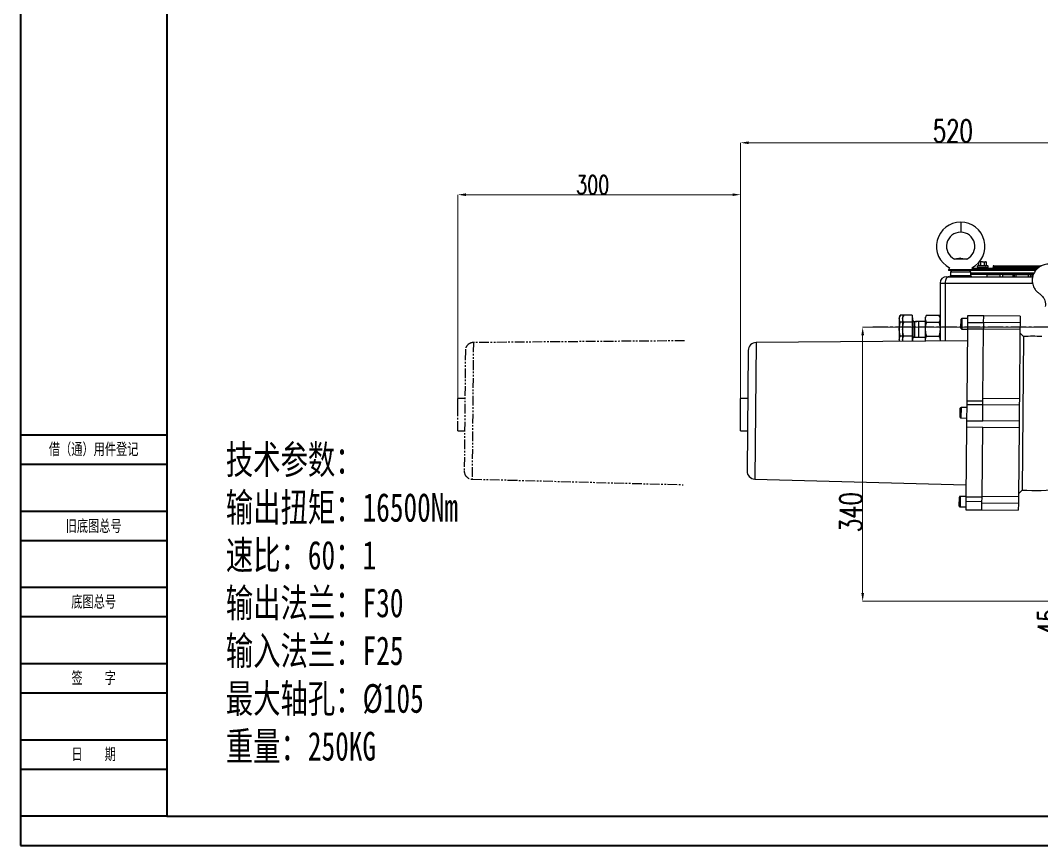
# Model space of a CAD drawing. Header units: millimetres. Extents: x 2055 to 5101, y 917 to 3070.
# Drawn here: x 2055 to 3318, y 917 to 1937 of the extents above; entities that cross this region are included whole.
import ezdxf

# ---------------------------------------------------------------- set-up
doc = ezdxf.new("R2010")
doc.units = ezdxf.units.MM
doc.linetypes.add('CENTER2', pattern=[28.575, 19.05, -3.175, 3.175, -3.175])
doc.linetypes.add('双点画线', pattern=[22, 12, -2, 2, -2, 2, -2])
for name, color, linetype, lineweight in [('2细线层', 4, 'Continuous', 35), ('AM_5', 3, 'Continuous', 25), ('AM_BOR', 7, 'Continuous', 50), ('文字', 7, 'Continuous', 13), ('标注', 3, 'Continuous', 13), ('粗实线', 7, 'Continuous', 40)]:
    doc.layers.add(name, color=color, linetype=linetype, lineweight=lineweight)
doc.layers.add('6文字层', color=3, linetype='Continuous')
doc.styles.add('SLDTEXTSTYLE1', font='txt.shx', dxfattribs={"width": 0.7, "bigfont": 'gbcbig.shx'})
doc.styles.add('SLDTEXTSTYLE5', font='TXT', dxfattribs={"width": 0.7})
doc.styles.add('标注', font='txt.shx', dxfattribs={"width": 0.7, "height": 3.5})
doc.dimstyles.new('SLDDIMSTYLE12$0', dxfattribs={"dimtxt": 12, "dimasz": 10, "dimexe": 0, "dimexo": 0.0625, "dimgap": 0.875, "dimtad": 1, "dimdec": 1, "dimlfac": 1.8, "dimrnd": 1e-09, "dimzin": 12, "dimdsep": 46, "dimtxsty": 'SLDTEXTSTYLE1', "dimcen": 0.09, "dimdle": 8.16, "dimclrd": 3, "dimclre": 3, "dimadec": 0, "dimazin": 3, "dimtfac": 1, "dimtdec": 1, "dimtofl": 0, "dimtmove": 0, "dimatfit": 3, "dimfxl": 0, "dimfrac": 2, "dimtolj": 1, "dimlwd": 5, "dimlwe": 5, "dimarcsym": 0})

# ---------------------------------------------------------------- blocks, each defined once
blk = doc.blocks.new('*U53')
at = {"layer": '2细线层', "color": 0, "linetype": 'CENTER2', "lineweight": -3, "transparency": 16777216}
for p, q in [((0, 21), (0, 353.7)), ((-108.5, 0), (-21, 0)), ((21, 0), (108.5, 0)), ((0, -108.5), (0, -21))]:
    blk.add_line(p, q, dxfattribs=at)
at = {"layer": '2细线层', "color": 0, "linetype": 'Continuous', "lineweight": -3, "transparency": 16777216}
for p, q in [((-10.5, 0), (10.5, 0)), ((0, -10.5), (0, 10.5))]:
    blk.add_line(p, q, dxfattribs=at)
blk = doc.blocks.new('*D66')
at = {"layer": 'AM_5', "color": 3, "lineweight": 5, "transparency": 16777216}
blk.add_line((2946.1, 1469.8), (2946.1, 1785.8), dxfattribs=at)
at = {"layer": 'AM_5', "color": 3, "linetype": 'Continuous', "lineweight": 5, "transparency": 16777216}
for p, q in [((2956.1, 1785.8), (3453.3, 1785.8)), ((3463.3, 1557.8), (3463.3, 1785.8))]:
    blk.add_line(p, q, dxfattribs=at)
at = {"layer": 'AM_5', "color": 3, "transparency": 16777216}
for points in [[(2956.1, 1787.5), (2956.1, 1784.1), (2946.1, 1785.8)], [(3453.3, 1787.5), (3453.3, 1784.1), (3463.3, 1785.8)]]:
    blk.add_solid(points, dxfattribs=at)
at = {"layer": 'Defpoints', "color": 0, "transparency": 16777216}
for p in [(3463.3, 1785.8), (3463.3, 1557.7), (2946.1, 1469.7)]:
    blk.add_point(p, dxfattribs=at)
at = {"layer": 'AM_5', "color": 0, "transparency": 16777216, "insert": (3208.6, 1800.4), "char_height": 12, "width": 2.333, "attachment_point": 5, "style": 'SLDTEXTSTYLE1'}
blk.add_mtext('\\A1;{\\H2.28571x;520}', dxfattribs=at)
blk = doc.blocks.new('*D68')
at = {"layer": 'Defpoints', "color": 0, "transparency": 16777216}
for p in [(2946.1, 1721.6), (2596.2, 1469.7), (2946.1, 1469.7)]:
    blk.add_point(p, dxfattribs=at)
at = {"layer": '标注', "color": 3, "lineweight": 5, "transparency": 16777216}
blk.add_line((2596.2, 1469.8), (2596.2, 1721.6), dxfattribs=at)
at = {"layer": '标注', "color": 3, "linetype": 'Continuous', "lineweight": 5, "transparency": 16777216}
for p, q in [((2606.2, 1721.6), (2936.1, 1721.6)), ((2946.1, 1469.8), (2946.1, 1721.6))]:
    blk.add_line(p, q, dxfattribs=at)
at = {"layer": '标注', "color": 3, "transparency": 16777216}
for points in [[(2606.2, 1723.2), (2606.2, 1719.9), (2596.2, 1721.6)], [(2936.1, 1723.2), (2936.1, 1719.9), (2946.1, 1721.6)]]:
    blk.add_solid(points, dxfattribs=at)
at = {"layer": '标注', "color": 0, "transparency": 16777216, "insert": (2763.1, 1733.9), "char_height": 10, "attachment_point": 5, "style": 'SLDTEXTSTYLE1'}
blk.add_mtext('\\A1;{\\H2.28571x;300}', dxfattribs=at)
blk = doc.blocks.new('*D70')
at = {"layer": 'AM_5', "color": 3, "lineweight": 5, "transparency": 16777216}
blk.add_line((3463.2, 1557.7), (3097.1, 1557.7), dxfattribs=at)
at = {"layer": 'AM_5', "color": 3, "linetype": 'Continuous', "lineweight": 5, "transparency": 16777216}
for p, q in [((3097.1, 1547.7), (3097.1, 1228.8)), ((3461.3, 1218.8), (3097.1, 1218.8))]:
    blk.add_line(p, q, dxfattribs=at)
at = {"layer": 'AM_5', "color": 3, "transparency": 16777216}
for points in [[(3095.5, 1547.7), (3098.8, 1547.7), (3097.1, 1557.7)], [(3095.5, 1228.8), (3098.8, 1228.8), (3097.1, 1218.8)]]:
    blk.add_solid(points, dxfattribs=at)
at = {"layer": 'Defpoints', "color": 0, "transparency": 16777216}
for p in [(3463.3, 1557.7), (3097.1, 1218.8), (3461.4, 1218.8)]:
    blk.add_point(p, dxfattribs=at)
at = {"layer": 'AM_5', "color": 0, "transparency": 16777216, "insert": (3082.5, 1329.1), "char_height": 12, "attachment_point": 5, "rotation": 90, "style": 'SLDTEXTSTYLE1'}
blk.add_mtext('\\A1;{\\H2.28571x;340}', dxfattribs=at)
blk = doc.blocks.new('*D79')
at = {"layer": 'AM_5', "color": 3, "lineweight": 5, "transparency": 16777216}
blk.add_line((3461.3, 1218.8), (3342.2, 1218.8), dxfattribs=at)
at = {"layer": 'AM_5', "color": 3, "linetype": 'Continuous', "lineweight": 5, "transparency": 16777216}
for p, q in [((3342.2, 1208.8), (3342.2, 1180.3)), ((3460.4, 1170.3), (3342.2, 1170.3))]:
    blk.add_line(p, q, dxfattribs=at)
at = {"layer": 'AM_5', "color": 3, "transparency": 16777216}
for points in [[(3340.5, 1208.8), (3343.8, 1208.8), (3342.2, 1218.8)], [(3340.5, 1180.3), (3343.8, 1180.3), (3342.2, 1170.3)]]:
    blk.add_solid(points, dxfattribs=at)
at = {"layer": 'Defpoints', "color": 0, "transparency": 16777216}
for p in [(3461.4, 1218.8), (3342.2, 1170.3), (3460.5, 1170.3)]:
    blk.add_point(p, dxfattribs=at)
at = {"layer": 'AM_5', "color": 0, "transparency": 16777216, "insert": (3327.6, 1193.3), "char_height": 12, "attachment_point": 5, "rotation": 90, "style": 'SLDTEXTSTYLE1'}
blk.add_mtext('\\A1;{\\H2.28571x;45}', dxfattribs=at)
blk = doc.blocks.new('rA3')
at = {"layer": '粗实线'}
for p, q in [((333.38, 421.26), (333.38, 124.26)), ((358.38, 416.26), (358.38, 129.26)), ((358.38, 194.26), (333.38, 194.26)), ((358.38, 189.26), (333.38, 189.26)), ((358.38, 181.26), (333.38, 181.26)), ((358.38, 176.26), (333.38, 176.26)), ((358.38, 168.26), (333.38, 168.26)), ((358.38, 163.26), (333.38, 163.26)), ((358.38, 155.26), (333.38, 155.26)), ((358.38, 150.26), (333.38, 150.26)), ((358.38, 142.26), (333.38, 142.26)), ((358.38, 137.26), (333.38, 137.26)), ((358.38, 129.26), (333.38, 129.26)), ((358.38, 129.26), (748.38, 129.26)), ((333.38, 124.26), (753.38, 124.26))]:
    blk.add_line(p, q, dxfattribs=at)
at = {"layer": '文字', "char_height": 2, "width": 25, "attachment_point": 5, "style": '标注'}
for s, insert in [('{\\fSimSun|b0|i0|c134|p54;借（通）用件登记}', (345.88, 191.76)), ('{\\fSimSun|b0|i0|c134|p54;旧底图总号}', (345.88, 178.67)), ('{\\fSimSun|b0|i0|c134|p54;底图总号}', (345.88, 165.76)), ('{\\fSimSun|b0|i0|c134|p54;签}   {\\fSimSun|b0|i0|c134|p54;字}', (345.88, 152.76)), ('{\\fSimSun|b0|i0|c134|p54;日}   {\\fSimSun|b0|i0|c134|p54;期}', (345.88, 139.76))]:
    blk.add_mtext(s, dxfattribs=dict(at, insert=insert))

msp = doc.modelspace()

# ---------------------------------------------------------------- linework, layer by layer
at = {"color": 7, "linetype": 'Continuous', "lineweight": 25}
for p, q in [((3218.37, 1687.696), (3218.37, 1675.196)), ((3218.37, 1643.266), (3210.806, 1641.915)), ((3218.37, 1643.266), (3225.933, 1641.915)), ((3204.519, 1631.085), (3203.37, 1628.53)), ((3226.989, 1641.641), (3209.75, 1641.641)), ((3232.22, 1631.085), (3233.37, 1628.53)), ((3232.395, 1630.696), (3313.714, 1630.696)), ((3239.503, 1633.412), (3240.943, 1633.798)), ((3239.503, 1633.412), (3251.62, 1633.412)), ((3239.761, 1631.446), (3251.361, 1631.446)), ((3242.097, 1638.346), (3240.943, 1637.989)), ((3240.943, 1633.798), (3240.943, 1637.936)), ((3243.252, 1633.798), (3240.943, 1633.798)), ((3241.561, 1638.346), (3241.035, 1638.043)), ((3242.097, 1638.346), (3241.561, 1638.346)), ((3243.252, 1637.989), (3242.097, 1638.346)), ((3245.561, 1638.346), (3242.097, 1638.346)), ((3242.561, 1631.196), (3242.561, 1630.696)), ((3245.561, 1638.346), (3243.252, 1637.989)), ((3243.252, 1633.798), (3243.252, 1637.989)), ((3247.871, 1633.798), (3243.252, 1633.798)), ((3247.871, 1637.989), (3245.561, 1638.346)), ((3245.561, 1638.346), (3249.025, 1638.346)), ((3245.561, 1631.196), (3245.561, 1631.446)), ((3249.025, 1638.346), (3247.871, 1637.989)), ((3247.871, 1633.798), (3247.871, 1637.989)), ((3250.18, 1633.798), (3247.871, 1633.798)), ((3248.561, 1630.696), (3248.561, 1631.196)), ((3248.711, 1631.196), (3248.711, 1630.696)), ((3250.18, 1637.989), (3249.025, 1638.346)), ((3249.561, 1638.346), (3249.025, 1638.346)), ((3250.2, 1637.977), (3249.561, 1638.346)), ((3249.711, 1638.346), (3249.561, 1638.346)), ((3250.18, 1633.798), (3250.18, 1637.989)), ((3251.77, 1633.412), (3250.18, 1633.838)), ((3251.62, 1633.412), (3250.18, 1633.798)), ((3251.361, 1631.446), (3251.511, 1631.446)), ((3258.366, 1632.696), (3258.366, 1631.696)), ((3259.366, 1633.696), (3318.332, 1633.696)), ((3200.866, 1620.196), (3203.753, 1620.196)), ((3233.37, 1628.53), (3203.37, 1628.53)), ((3203.37, 1628.53), (3203.37, 1627.696)), ((3233.37, 1627.696), (3203.37, 1627.696)), ((3203.753, 1620.196), (3307.402, 1620.196)), ((3205.932, 1625.696), (3205.932, 1621.625)), ((3205.932, 1621.625), (3218.37, 1621.625)), ((3218.37, 1621.625), (3230.807, 1621.625)), ((3230.807, 1621.625), (3230.807, 1625.696)), ((3233.37, 1628.53), (3233.37, 1627.696)), ((3310.91, 1627.696), (3233.37, 1627.696)), ((3250.866, 1622.696), (3250.866, 1620.196)), ((3266.698, 1622.696), (3266.698, 1620.196)), ((3269.948, 1622.696), (3282.739, 1622.696)), ((3269.948, 1622.696), (3269.948, 1620.196)), ((3282.739, 1622.696), (3282.739, 1620.196)), ((3284.613, 1622.696), (3284.613, 1620.196)), ((3287.008, 1620.196), (3287.008, 1622.696)), ((3302.244, 1620.196), (3302.244, 1622.696)), ((3304.179, 1622.696), (3304.179, 1620.196)), ((3306.387, 1622.696), (3306.387, 1620.196)), ((3192.866, 1612.196), (3192.866, 1564.157)), ((3192.866, 1612.196), (3199.052, 1612.196)), ((3199.052, 1612.196), (3199.052, 1540.656)), ((3143.724, 1572.548), (3142.366, 1570.196)), ((3142.366, 1570.196), (3142.366, 1568.187)), ((3142.366, 1568.187), (3142.366, 1555.196)), ((3147.883, 1572.517), (3143.706, 1572.517)), ((3147.901, 1572.548), (3146.543, 1570.196)), ((3146.543, 1570.196), (3146.543, 1568.187)), ((3146.543, 1568.187), (3146.543, 1555.196)), ((3158.243, 1572.517), (3147.883, 1572.517)), ((3158.243, 1572.517), (3158.243, 1563.857)), ((3158.243, 1569.746), (3159.043, 1568.946)), ((3159.043, 1541.446), (3159.043, 1568.946)), ((3176.22, 1572.541), (3174.866, 1570.196)), ((3174.866, 1568.187), (3174.866, 1570.196)), ((3174.866, 1555.196), (3174.866, 1568.187)), ((3176.206, 1572.517), (3191.526, 1572.517)), ((3192.866, 1570.196), (3191.513, 1572.541)), ((3218.734, 1556.455), (3218.836, 1567.454)), ((3219.845, 1568.445), (3219.725, 1555.446)), ((3226.845, 1568.38), (3219.845, 1568.445)), ((3226.877, 1571.88), (3226.8, 1563.528)), ((3246.876, 1571.695), (3226.877, 1571.88)), ((3246.799, 1563.343), (3246.876, 1571.695)), ((3291.875, 1571.279), (3246.876, 1571.695)), ((3291.875, 1571.279), (3291.797, 1562.927)), ((3142.366, 1555.196), (3142.366, 1542.206)), ((3146.543, 1563.857), (3143.706, 1563.857)), ((3146.543, 1555.196), (3146.543, 1542.206)), ((3158.243, 1563.857), (3147.883, 1563.857)), ((3158.243, 1563.857), (3158.243, 1546.536)), ((3159.94, 1564.812), (3162.366, 1565.196)), ((3161.243, 1546.008), (3161.243, 1564.384)), ((3161.587, 1564.412), (3166.543, 1565.196)), ((3161.587, 1545.981), (3161.587, 1564.412)), ((3162.366, 1564.535), (3162.366, 1565.196)), ((3162.366, 1565.196), (3166.543, 1565.196)), ((3166.543, 1545.196), (3166.543, 1565.196)), ((3166.543, 1565.196), (3174.866, 1565.196)), ((3174.866, 1542.206), (3174.866, 1555.196)), ((3176.206, 1563.857), (3191.526, 1563.857)), ((3192.866, 1564.157), (3192.866, 1555.196)), ((3192.866, 1555.196), (3192.866, 1546.236)), ((3219.725, 1555.446), (3226.725, 1555.381)), ((3226.724, 1555.325), (3225.905, 1466.839)), ((3226.8, 1563.528), (3226.724, 1555.325)), ((3246.723, 1555.14), (3226.724, 1555.325)), ((3226.8, 1563.528), (3246.799, 1563.343)), ((3245.933, 1469.711), (3246.723, 1555.14)), ((3246.799, 1563.343), (3246.723, 1555.14)), ((3291.721, 1554.723), (3246.723, 1555.14)), ((3291.797, 1562.927), (3246.799, 1563.343)), ((3291.721, 1554.723), (3290.931, 1469.294)), ((3291.797, 1562.927), (3291.721, 1554.723)), ((3142.366, 1542.206), (3142.366, 1540.196)), ((3146.543, 1546.536), (3143.706, 1546.536)), ((3146.543, 1542.206), (3146.543, 1540.196)), ((3158.243, 1546.536), (3147.883, 1546.536)), ((3158.243, 1546.536), (3158.243, 1540.321)), ((3158.243, 1540.646), (3159.043, 1541.446)), ((3159.94, 1545.581), (3162.366, 1545.196)), ((3161.587, 1545.981), (3166.543, 1545.196)), ((3162.366, 1545.196), (3162.366, 1545.858)), ((3162.366, 1545.196), (3166.543, 1545.196)), ((3166.543, 1545.196), (3174.866, 1545.196)), ((3174.866, 1540.196), (3174.866, 1542.206)), ((3176.206, 1546.536), (3191.526, 1546.536)), ((3192.866, 1546.236), (3192.866, 1540.605)), ((3296.216, 1546.166), (3291.686, 1550.872)), ((3296.216, 1546.166), (3295.338, 1451.242)), ((2955.467, 1528.833), (2954.089, 1379.954)), ((2965.385, 1538.74), (2963.822, 1369.865)), ((3226.59, 1540.882), (2965.385, 1538.74)), ((3142.366, 1540.196), (3142.369, 1540.191)), ((2596.238, 1449.692), (2596.238, 1469.692)), ((2954.92, 1469.692), (2946.139, 1469.692)), ((2946.139, 1449.692), (2946.139, 1469.692)), ((3225.905, 1466.839), (3225.859, 1461.885)), ((3225.905, 1466.839), (3245.904, 1466.654)), ((3245.857, 1461.563), (3245.933, 1469.711)), ((3290.931, 1469.294), (3245.933, 1469.711)), ((3290.931, 1469.294), (3290.855, 1461.147)), ((3217.716, 1446.46), (3217.818, 1457.459)), ((3218.827, 1458.45), (3218.707, 1445.45)), ((3225.827, 1458.385), (3218.827, 1458.45)), ((3225.859, 1461.885), (3225.676, 1442.022)), ((3245.858, 1461.7), (3225.859, 1461.885)), ((3245.675, 1441.837), (3245.857, 1461.563)), ((3290.855, 1461.147), (3245.857, 1461.563)), ((3290.855, 1461.147), (3290.522, 1433.042)), ((2946.139, 1429.692), (2946.139, 1449.692)), ((3218.707, 1445.45), (3225.707, 1445.386)), ((3225.676, 1442.022), (3225.6, 1433.875)), ((3225.676, 1442.022), (3245.675, 1441.837)), ((3290.673, 1441.421), (3245.675, 1441.837)), ((3295.338, 1451.242), (3294.459, 1356.317)), ((2946.139, 1429.692), (2954.55, 1429.692)), ((3225.6, 1433.875), (3224.805, 1347.96)), ((3245.599, 1433.69), (3225.6, 1433.875)), ((3244.809, 1348.261), (3245.599, 1433.69)), ((3290.597, 1433.273), (3245.599, 1433.69)), ((3290.597, 1433.273), (3289.807, 1347.845)), ((2963.822, 1369.865), (3224.943, 1362.889)), ((3289.842, 1351.696), (3294.459, 1356.317)), ((3216.698, 1336.464), (3216.8, 1347.464)), ((3217.809, 1348.455), (3217.689, 1335.455)), ((3224.809, 1348.39), (3217.809, 1348.455)), ((3224.751, 1342.111), (3224.656, 1331.891)), ((3224.805, 1347.96), (3224.751, 1342.111)), ((3244.75, 1341.925), (3224.751, 1342.111)), ((3224.805, 1347.96), (3244.804, 1347.775)), ((3244.655, 1331.705), (3244.733, 1340.057)), ((3244.733, 1340.057), (3244.809, 1348.261)), ((3289.731, 1339.641), (3244.733, 1340.057)), ((3289.807, 1347.845), (3244.809, 1348.261)), ((3289.731, 1339.641), (3289.653, 1331.289)), ((3289.807, 1347.845), (3289.731, 1339.641)), ((3217.689, 1335.455), (3224.689, 1335.39)), ((3224.656, 1331.891), (3244.655, 1331.705)), ((3244.655, 1331.705), (3289.653, 1331.289))]:
    msp.add_line(p, q, dxfattribs=at)
at = {"color": 8, "linetype": 'Continuous', "lineweight": 25}
for p, q in [((3312.644, 1629.696), (3232.845, 1629.696)), ((3245.561, 1631.196), (3242.561, 1631.196)), ((3248.561, 1631.196), (3245.561, 1631.196)), ((3245.561, 1631.196), (3245.561, 1630.696)), ((3248.711, 1631.196), (3248.561, 1631.196)), ((3251.62, 1633.412), (3251.77, 1633.412)), ((3316.459, 1632.696), (3258.366, 1632.696)), ((3258.366, 1631.696), (3314.964, 1631.696)), ((3230.807, 1625.696), (3205.932, 1625.696)), ((3309.035, 1624.696), (3230.807, 1624.696)), ((3230.807, 1623.196), (3308.352, 1623.196)), ((3233.295, 1628.696), (3311.719, 1628.696)), ((3199.052, 1612.196), (3307.213, 1612.196))]:
    msp.add_line(p, q, dxfattribs=at)
at = {"color": 7, "linetype": '双点画线', "lineweight": 25}
for p, q in [((2605.567, 1528.833), (2604.189, 1379.954)), ((2615.484, 1538.74), (2613.921, 1369.865)), ((2876.69, 1540.882), (2615.484, 1538.74)), ((2605.019, 1469.692), (2596.238, 1469.692)), ((2596.238, 1429.692), (2596.238, 1449.692)), ((2596.238, 1429.692), (2604.649, 1429.692)), ((2613.921, 1369.865), (2875.042, 1362.889))]:
    msp.add_line(p, q, dxfattribs=at)
at = {"color": 7, "linetype": 'Continuous', "lineweight": 25, "flags": 128}
msp.add_lwpolyline([(3203.753, 1620.196), (3202.835, 1620.043), (3201.954, 1619.587), (3201.141, 1618.848), (3200.428, 1617.853), (3199.844, 1616.641), (3199.409, 1615.258), (3199.142, 1613.757), (3199.052, 1612.196)], dxfattribs=at)
at = {"color": 7, "linetype": 'Continuous', "lineweight": 25}
for centre, radius, start, end in [((3218.37, 1657.696), 30, 90, 242.504906), ((3218.37, 1657.696), 30, 297.495094, 90), ((3218.37, 1657.696), 17.5, 90, 244.393124), ((3218.37, 1657.696), 17.5, 295.606876, 90), ((3239.761, 1632.446), 1, 105, 270), ((3242.311, 1631.196), 0.25, 0, 90), ((3248.811, 1631.196), 0.25, 90, 180), ((3248.961, 1631.196), 0.25, 90, 180), ((3251.361, 1632.446), 1, 270, 75), ((3251.511, 1632.446), 1, 270, 75), ((3257.366, 1631.696), 1, 270, 0), ((3259.366, 1632.696), 1, 90, 180), ((3200.866, 1612.196), 8, 90, 180), ((3204.016, 1622.196), 2, 270, 343.39845), ((3207.932, 1625.696), 2, 90, 180), ((3228.807, 1625.696), 2, 0, 90), ((3232.724, 1622.196), 2, 196.60155, 270), ((3161.243, 1566.584), 2.2, 180, 270), ((3219.836, 1567.445), 1, 89.469753, 179.469753), ((3161.243, 1566.584), 2.2, 270, 278.998429), ((3219.734, 1556.446), 1, 179.469753, 269.469753), ((3161.243, 1543.808), 2.2, 90, 180), ((3161.243, 1543.808), 2.2, 81.001571, 90), ((3307.922, 1294.147), 252.291, 87.582591, 92.659251), ((2965.467, 1528.74), 10, 90.469753, 179.469753), ((3218.818, 1457.45), 1, 89.469753, 179.469753), ((3218.716, 1446.45), 1, 179.469753, 269.469753), ((2964.089, 1379.861), 10, 179.469753, 268.469753), ((3310.827, 1608.077), 252.291, 266.280255, 277.033867), ((3217.8, 1347.455), 1, 89.469753, 179.469753), ((3217.698, 1336.455), 1, 179.469753, 269.469753)]:
    msp.add_arc(centre, radius, start, end, dxfattribs=at)
at = {"color": 7, "linetype": '双点画线', "lineweight": 25}
for centre, start, end in [((2615.566, 1528.74), 90.469753, 179.469753), ((2614.188, 1379.861), 179.469753, 268.469753)]:
    msp.add_arc(centre, 10, start, end, dxfattribs=at)
at = {"color": 7, "linetype": 'Continuous', "lineweight": 25}
for points, knots in [([(3331.482, 1634.994), (3330.464, 1635.196), (3328.427, 1635.602), (3325.138, 1635.593), (3322.026, 1635.079), (3319.162, 1634.13), (3316.727, 1632.929), (3314.447, 1631.379), (3312.545, 1629.674), (3310.952, 1627.819), (3309.662, 1625.932), (3308.582, 1623.849), (3307.77, 1621.713), (3307.24, 1619.606), (3306.911, 1617.348), (3306.856, 1614.935), (3307.157, 1612.082), (3307.924, 1609.159), (3309.432, 1605.77), (3311.721, 1602.528), (3314.176, 1600.259), (3315.725, 1599.226), (3316.155, 1598.939)], [0, 0, 0, 0, 0.07048174, 0.1411253, 0.21143973, 0.26200204, 0.31251096, 0.35557569, 0.39856961, 0.430653, 0.46270625, 0.49496022, 0.52721077, 0.55643206, 0.58567283, 0.62539722, 0.66518161, 0.72321756, 0.7813627, 0.87292827, 0.96465682, 1, 1, 1, 1]), ([(3250.88, 1622.696), (3250.875, 1622.696), (3250.735, 1622.696), (3251.179, 1622.696), (3252.579, 1622.696), (3254.917, 1622.696), (3257.87, 1622.696), (3260.882, 1622.696), (3263.661, 1622.696), (3265.742, 1622.696), (3266.361, 1622.696), (3266.698, 1622.696)], [0, 0, 0, 0, 0.00518175, 0.15640024, 0.28748643, 0.40857535, 0.52492282, 0.64703742, 0.75656063, 0.86776666, 1, 1, 1, 1]), ([(3284.672, 1622.696), (3284.68, 1622.696), (3284.698, 1622.696), (3285.397, 1622.696), (3286.486, 1622.696), (3287.008, 1622.696)], [0, 0, 0, 0, 0.30505168, 0.66747561, 1, 1, 1, 1]), ([(3287.008, 1622.696), (3287.567, 1622.696), (3288.684, 1622.696), (3290.943, 1622.696), (3293.393, 1622.696), (3295.865, 1622.696), (3298.119, 1622.696), (3299.953, 1622.696), (3301.314, 1622.696), (3302.121, 1622.696), (3302.2, 1622.696), (3302.242, 1622.696)], [0, 0, 0, 0, 0.10304624, 0.20597634, 0.317754, 0.43020794, 0.53396914, 0.63849546, 0.74815921, 0.86676999, 1, 1, 1, 1]), ([(3316.155, 1598.939), (3316.802, 1598.488), (3318.097, 1597.586), (3319.828, 1595.75), (3321.395, 1593.415), (3322.457, 1590.928), (3323.007, 1588.478), (3323.273, 1586.097), (3323.056, 1584.25), (3322.926, 1583.136)], [0, 0, 0, 0, 0.16385937, 0.32812132, 0.49144067, 0.67436032, 0.76703883, 0.85950261, 1, 1, 1, 1]), ([(3142.366, 1568.187), (3142.435, 1568.921), (3142.574, 1570.389), (3143.328, 1571.807), (3143.706, 1572.517)], [0, 0, 0, 0, 0.50000134, 1, 1, 1, 1]), ([(3143.706, 1563.857), (3143.328, 1564.567), (3142.574, 1565.987), (3142.435, 1567.454), (3142.366, 1568.187)], [0, 0, 0, 0, 0.49999839, 1, 1, 1, 1]), ([(3146.543, 1568.187), (3146.612, 1568.921), (3146.751, 1570.389), (3147.506, 1571.807), (3147.883, 1572.517)], [0, 0, 0, 0, 0.50000188, 1, 1, 1, 1]), ([(3147.883, 1563.857), (3147.506, 1564.567), (3146.751, 1565.987), (3146.612, 1567.454), (3146.543, 1568.187)], [0, 0, 0, 0, 0.49999931, 1, 1, 1, 1]), ([(3174.866, 1568.187), (3174.935, 1568.921), (3175.073, 1570.388), (3175.828, 1571.807), (3176.206, 1572.517)], [0, 0, 0, 0, 0.50025127, 1, 1, 1, 1]), ([(3176.206, 1563.857), (3175.828, 1564.567), (3175.073, 1565.986), (3174.935, 1567.454), (3174.866, 1568.187)], [0, 0, 0, 0, 0.50038306, 1, 1, 1, 1]), ([(3191.526, 1572.517), (3191.904, 1571.807), (3192.659, 1570.387), (3192.797, 1568.92), (3192.866, 1568.187)], [0, 0, 0, 0, 0.5003838, 1, 1, 1, 1]), ([(3192.866, 1568.187), (3192.797, 1567.453), (3192.659, 1565.985), (3191.904, 1564.566), (3191.526, 1563.857)], [0, 0, 0, 0, 0.50025135, 1, 1, 1, 1]), ([(3142.366, 1555.196), (3142.435, 1556.664), (3142.574, 1559.598), (3143.328, 1562.437), (3143.706, 1563.857)], [0, 0, 0, 0, 0.50000151, 1, 1, 1, 1]), ([(3143.706, 1546.536), (3143.328, 1547.956), (3142.574, 1550.795), (3142.435, 1553.729), (3142.366, 1555.196)], [0, 0, 0, 0, 0.49999851, 1, 1, 1, 1]), ([(3146.543, 1555.196), (3146.612, 1556.664), (3146.751, 1559.598), (3147.506, 1562.437), (3147.883, 1563.857)], [0, 0, 0, 0, 0.50000132, 1, 1, 1, 1]), ([(3147.883, 1546.536), (3147.506, 1547.956), (3146.751, 1550.795), (3146.612, 1553.729), (3146.543, 1555.196)], [0, 0, 0, 0, 0.4999987, 1, 1, 1, 1]), ([(3174.866, 1555.196), (3174.936, 1556.67), (3175.074, 1559.604), (3175.83, 1562.443), (3176.206, 1563.857)], [0, 0, 0, 0, 0.50206399, 1, 1, 1, 1]), ([(3176.206, 1546.536), (3175.827, 1547.96), (3175.072, 1550.799), (3174.935, 1553.734), (3174.866, 1555.196)], [0, 0, 0, 0, 0.5016472, 1, 1, 1, 1]), ([(3191.526, 1563.857), (3191.902, 1562.443), (3192.658, 1559.604), (3192.796, 1556.67), (3192.866, 1555.196)], [0, 0, 0, 0, 0.49793592, 1, 1, 1, 1]), ([(3192.866, 1555.196), (3192.797, 1553.734), (3192.66, 1550.799), (3191.905, 1547.96), (3191.526, 1546.536)], [0, 0, 0, 0, 0.49835276, 1, 1, 1, 1]), ([(3142.366, 1542.206), (3142.435, 1542.939), (3142.574, 1544.406), (3143.328, 1545.826), (3143.706, 1546.536)], [0, 0, 0, 0, 0.50000162, 1, 1, 1, 1]), ([(3146.543, 1542.206), (3146.612, 1542.939), (3146.751, 1544.406), (3147.506, 1545.826), (3147.883, 1546.536)], [0, 0, 0, 0, 0.50000071, 1, 1, 1, 1]), ([(3174.866, 1542.206), (3174.935, 1542.94), (3175.073, 1544.407), (3175.828, 1545.827), (3176.206, 1546.536)], [0, 0, 0, 0, 0.50025127, 1, 1, 1, 1]), ([(3191.526, 1546.536), (3191.904, 1545.826), (3192.659, 1544.406), (3192.797, 1542.939), (3192.866, 1542.206)], [0, 0, 0, 0, 0.50038308, 1, 1, 1, 1])]:
    msp.add_open_spline(points, degree=3, knots=knots, dxfattribs=at)
for points in [[(3304.179, 1622.696), (3304.421, 1622.696), (3305.155, 1622.696), (3306.387, 1622.696)], [(3306.387, 1622.696), (3306.961, 1622.696), (3307.534, 1622.696), (3308.156, 1622.696)], [(3142.676, 1540.194), (3142.493, 1540.858), (3142.43, 1541.532), (3142.366, 1542.206)], [(3146.844, 1540.228), (3146.668, 1540.881), (3146.606, 1541.544), (3146.543, 1542.206)], [(3175.109, 1540.459), (3174.976, 1541.038), (3174.921, 1541.622), (3174.866, 1542.206)], [(3192.866, 1542.206), (3192.816, 1541.67), (3192.765, 1541.134), (3192.655, 1540.603)]]:
    msp.add_open_spline(points, degree=3, dxfattribs=at)

# ---------------------------------------------------------------- block references
at = {"layer": '2细线层', "color": 1, "linetype": 'CENTER2', "lineweight": -3, "rotation": 90.00000000000001}
msp.add_blockref('*U53', (3463.366, 1557.696), dxfattribs=at)
at = {"layer": 'AM_BOR', "xscale": 7.2509765625, "yscale": 7.2509765625, "zscale": 7.2509765625}
msp.add_blockref('rA3', (-362.211, 15.638), dxfattribs=at)

# ---------------------------------------------------------------- texts
at = {"layer": '6文字层', "color": 3, "lineweight": 15, "insert": (2309.253, 1411.682), "char_height": 35.4375, "width": 944.17179, "attachment_point": 1, "style": 'SLDTEXTSTYLE5'}
msp.add_mtext('{\\fSimSun|b0|i0|c134|p2;技术参数：\\P输出扭矩：}16500Nm\\P{\\fSimSun|b0|i0|c134|p2;速比：}60{\\fSimSun|b0|i0|c134|p2;：}1\\P{\\fSimSun|b0|i0|c134|p2;输出法兰：}F30\\P{\\fSimSun|b0|i0|c134|p2;输入法兰：}F25\\P{\\fSimSun|b0|i0|c134|p2;最大轴孔：}%%C105\\P{\\fSimSun|b0|i0|c134|p2;重量：}250KG', dxfattribs=at)

# ---------------------------------------------------------------- dimensions: what is measured, and where the dimension line sits
at = {"layer": 'AM_5'}
dim = msp.add_linear_dim(base=(3463.256, 1785.816), p1=(2946.139, 1469.692), p2=(3463.256, 1557.692), text='{\\H2.28571x;520}', dimstyle='SLDDIMSTYLE12$0', override={"dimlfac": 1}, dxfattribs=at)
dim.commit()
dim.dimension.update_dxf_attribs({"geometry": '*D66', "text_midpoint": (3208.602, 1785.816), "dimtype": 160})
for base, p1, p2, text, picture, middle in [((3097.121, 1218.814), (3463.256, 1557.692), (3461.358, 1218.814), '{\\H2.28571x;340}', '*D70', (3097.121, 1329.073)), ((3342.152, 1170.334), (3461.358, 1218.814), (3460.469, 1170.334), '{\\H2.28571x;45}', '*D79', (3342.152, 1193.26))]:
    dim = msp.add_linear_dim(base=base, p1=p1, p2=p2, angle=90, text=text, dimstyle='SLDDIMSTYLE12$0', override={"dimlfac": 1}, dxfattribs=at)
    dim.commit()
    dim.dimension.update_dxf_attribs({"geometry": picture, "text_midpoint": middle, "dimtype": 160})
at = {"layer": '标注'}
dim = msp.add_linear_dim(base=(2946.139, 1721.582), p1=(2596.238, 1469.692), p2=(2946.139, 1469.692), text='{\\H2.28571x;300}', dimstyle='SLDDIMSTYLE12$0', override={"dimtxt": 10, "dimtdec": 3, "dimtzin": 0}, dxfattribs=at)
dim.commit()
dim.dimension.update_dxf_attribs({"geometry": '*D68', "text_midpoint": (2763.111, 1721.582), "dimtype": 160})

doc.saveas('drawing.dxf')
